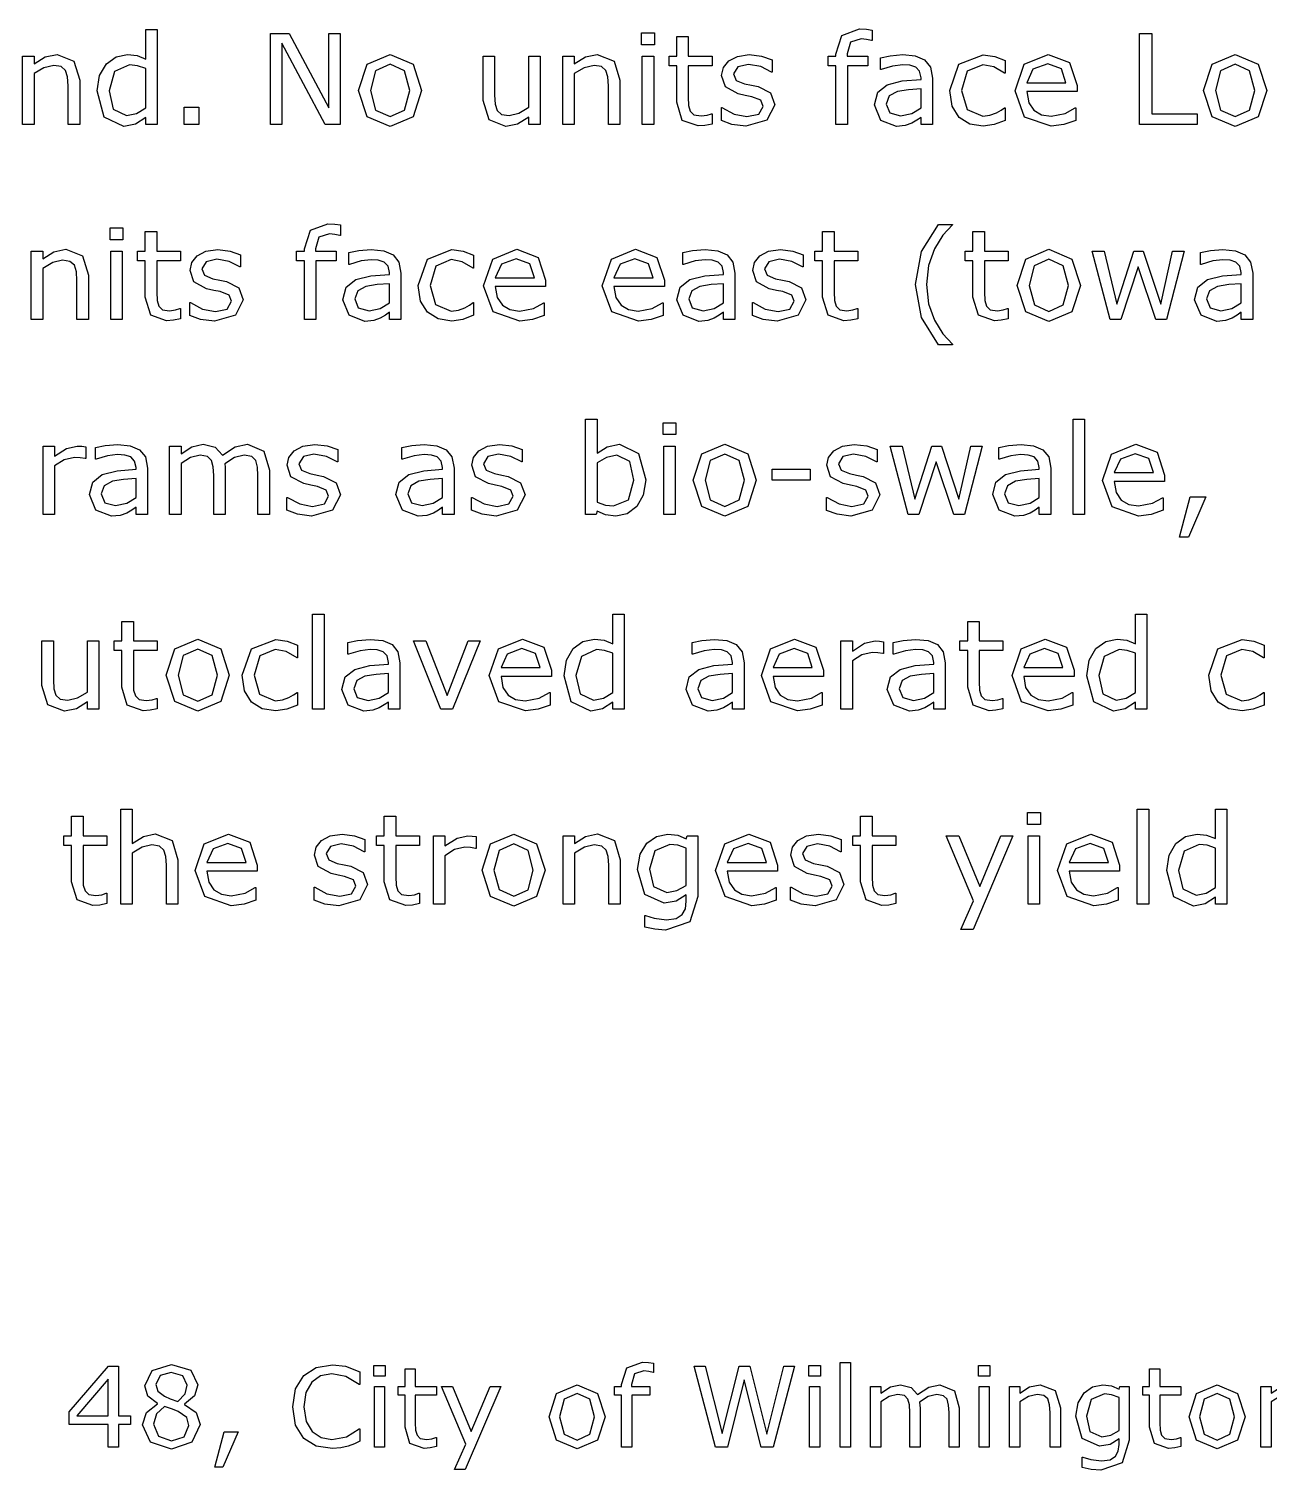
# Model space of a CAD drawing. Extents: x -17 to 192, y 167 to 459.
# Drawn here: x 111.15 to 134.72, y 167.57 to 194.97 of the extents above; entities that cross this region are included whole.
import ezdxf

# ---------------------------------------------------------------- set-up
doc = ezdxf.new("R2010")
doc.units = 0
doc.header["$MEASUREMENT"] = 0
doc.layers.add('Layer 1', color=7, linetype='Continuous')

msp = doc.modelspace()

# ---------------------------------------------------------------- linework, layer by layer
at = {"layer": 'Layer 1', "color": 7}
for points in [[(113.595271, 193.146196), (113.376681, 193.146196), (113.376681, 193.282245), (113.180183, 193.15551), (112.958103, 193.11016), (112.588359, 193.289204), (112.452321, 193.785694), (112.498829, 194.079857), (112.626728, 194.29962), (112.810439, 194.434478), (113.029029, 194.480991), (113.210412, 194.459031), (113.376681, 194.392753), (113.376681, 194.955521), (113.595271, 194.955521), (113.595271, 193.146196)], [(117.067148, 193.146196), (116.782282, 193.146196), (115.961405, 194.694933), (115.961405, 193.14617), (115.746302, 193.14617), (115.746302, 194.877469), (116.103256, 194.877469), (116.852047, 193.46359), (116.852047, 194.877469), (117.067148, 194.877469), (117.067148, 193.146196)], [(123.041173, 194.662363), (122.794677, 194.662363), (122.794677, 194.889084), (123.041173, 194.889084), (123.041173, 194.662363)], [(124.134139, 193.157812), (123.999262, 193.131089), (123.870201, 193.120505), (123.567894, 193.227476), (123.464413, 193.570482), (123.464413, 194.261149), (123.316747, 194.261149), (123.316747, 194.444849), (123.464413, 194.444849), (123.464413, 194.81807), (123.683004, 194.81807), (123.683004, 194.444849), (124.134139, 194.444849), (124.134139, 194.261149), (123.683004, 194.261149), (123.683004, 193.669304), (123.68766, 193.50886), (123.720215, 193.401889), (123.789977, 193.333283), (123.927179, 193.312381), (124.038799, 193.327462), (124.122516, 193.354212), (124.134131, 193.354212), (124.134139, 193.157812)], [(127.174645, 194.743775), (127.16303, 194.743775), (127.068849, 194.764677), (126.966529, 194.776319), (126.761893, 194.713533), (126.699104, 194.48914), (126.699104, 194.444955), (127.093267, 194.444955), (127.093267, 194.261255), (126.706081, 194.261255), (126.706081, 193.14617), (126.487491, 193.14617), (126.487491, 194.261229), (126.339824, 194.261229), (126.339824, 194.444929), (126.487491, 194.444929), (126.487491, 194.48795), (126.6026, 194.84257), (126.935136, 194.966977), (127.066523, 194.960098), (127.174655, 194.943694), (127.174645, 194.743775)], [(133.352168, 193.146196), (132.256887, 193.146196), (132.256887, 194.877495), (132.487106, 194.877495), (132.487106, 193.350825), (133.352168, 193.350825), (133.352168, 193.146196)], [(112.120946, 193.146196), (111.902356, 193.146196), (111.902356, 193.885679), (111.891878, 194.053108), (111.853508, 194.176377), (111.769792, 194.248449), (111.627941, 194.272791), (111.440743, 194.228606), (111.253545, 194.115814), (111.253545, 193.14617), (111.034955, 193.14617), (111.034955, 194.444929), (111.253545, 194.444929), (111.253545, 194.300757), (111.465159, 194.433287), (111.689565, 194.480965), (112.010475, 194.35423), (112.120933, 193.989131), (112.120946, 193.146196)], [(113.376681, 193.465945), (113.376681, 194.211249), (113.218553, 194.265885), (113.066235, 194.280966), (112.780208, 194.153067), (112.677888, 193.790297), (112.756953, 193.437979), (113.010424, 193.318228), (113.198786, 193.358921), (113.376681, 193.465892), (113.376681, 193.465945)], [(118.617052, 193.79498), (118.454272, 193.29386), (118.018253, 193.11016), (117.579907, 193.29386), (117.418289, 193.79498), (117.579907, 194.296127), (118.018253, 194.480991), (118.454272, 194.296127), (118.617052, 193.79498), (118.617052, 193.79498)], [(118.391487, 193.79498), (118.292654, 194.169392), (118.018253, 194.292635), (117.741525, 194.169392), (117.643857, 193.79498), (117.742689, 193.424088), (118.018253, 193.298517), (118.291493, 193.422924), (118.391487, 193.79498), (118.391487, 193.79498)], [(120.869214, 193.14617), (120.650623, 193.14617), (120.650623, 193.290341), (120.439007, 193.156647), (120.215765, 193.110134), (119.897181, 193.234541), (119.783235, 193.601967), (119.783235, 194.444929), (120.001826, 194.444929), (120.001826, 193.705446), (120.011139, 193.535689), (120.050671, 193.415912), (120.132062, 193.341512), (120.277402, 193.318228), (120.462275, 193.362414), (120.650634, 193.475205), (120.650634, 194.444902), (120.869224, 194.444902), (120.869214, 193.14617)], [(122.385399, 193.14617), (122.166808, 193.14617), (122.166808, 193.885653), (122.156331, 194.053081), (122.117961, 194.17635), (122.034244, 194.248423), (121.892393, 194.272764), (121.705196, 194.228579), (121.517998, 194.115787), (121.517998, 193.14617), (121.299407, 193.14617), (121.299407, 194.444929), (121.517998, 194.444929), (121.517998, 194.300757), (121.729611, 194.433287), (121.954017, 194.480965), (122.274927, 194.35423), (122.385385, 193.989131), (122.385399, 193.14617)], [(123.027229, 193.14617), (122.808639, 193.14617), (122.808639, 194.444929), (123.027229, 194.444929), (123.027229, 193.14617)], [(125.325924, 193.520581), (125.178257, 193.228746), (124.777121, 193.11479), (124.512022, 193.148525), (124.31087, 193.22409), (124.31087, 193.469438), (124.322485, 193.469438), (124.552704, 193.345031), (124.79571, 193.299681), (125.021278, 193.346195), (125.102669, 193.492694), (125.058486, 193.608952), (124.88873, 193.676394), (124.766643, 193.700736), (124.630605, 193.730951), (124.387596, 193.863507), (124.316672, 194.079778), (124.349226, 194.230934), (124.450384, 194.357669), (124.615489, 194.443711), (124.841057, 194.476255), (125.075927, 194.447204), (125.274751, 194.378598), (125.274751, 194.144891), (125.263136, 194.144891), (125.059658, 194.24837), (124.82479, 194.291391), (124.622477, 194.244877), (124.539925, 194.108855), (124.58992, 193.987914), (124.748051, 193.921663), (124.882925, 193.893749), (125.008498, 193.868085), (125.243369, 193.748334), (125.325921, 193.520423), (125.325924, 193.520581)], [(128.32225, 193.146196), (128.104821, 193.146196), (128.104821, 193.284547), (128.025755, 193.228746), (127.930413, 193.172946), (127.804839, 193.12876), (127.63857, 193.11024), (127.340914, 193.226497), (127.21883, 193.522989), (127.281616, 193.761352), (127.463, 193.905523), (127.747866, 193.976458), (128.104821, 194.004371), (128.104821, 194.038079), (128.078079, 194.161322), (128.003665, 194.238078), (127.892043, 194.274114), (127.756005, 194.283374), (127.564156, 194.260091), (127.345565, 194.194977), (127.33395, 194.194977), (127.33395, 194.417042), (127.518822, 194.455406), (127.757177, 194.476308), (127.995535, 194.453025), (128.172268, 194.376269), (128.28389, 194.237919), (128.32226, 194.02747), (128.32225, 193.146196)], [(129.703558, 193.227582), (129.495432, 193.146196), (129.287306, 193.117119), (129.029181, 193.157812), (128.828032, 193.283409), (128.696645, 193.495023), (128.650134, 193.793843), (128.824542, 194.293799), (129.287306, 194.47517), (129.505896, 194.443791), (129.703558, 194.367062), (129.703558, 194.124042), (129.691943, 194.124042), (129.484981, 194.243793), (129.278016, 194.28565), (128.98385, 194.160079), (128.876879, 193.793843), (128.981524, 193.432237), (129.278016, 193.30664), (129.412893, 193.324102), (129.536141, 193.369452), (129.62567, 193.420595), (129.691943, 193.468273), (129.703558, 193.468273), (129.703558, 193.227582)], [(131.070915, 193.772914), (130.113998, 193.772914), (130.150042, 193.563603), (130.248874, 193.418267), (130.391887, 193.334553), (130.575597, 193.30664), (130.84186, 193.358974), (131.033707, 193.463617), (131.045322, 193.463617), (131.045322, 193.225254), (130.819754, 193.147361), (130.57791, 193.115955), (130.073289, 193.290368), (129.891904, 193.788022), (130.06515, 194.293799), (130.52326, 194.480991), (130.927887, 194.327507), (131.070902, 193.8915), (131.070915, 193.772914)], [(130.858137, 193.940342), (130.770934, 194.206592), (130.511648, 194.300784), (130.231433, 194.197305), (130.113998, 193.940342), (130.858137, 193.940342)], [(134.671853, 193.79498), (134.509073, 193.29386), (134.073054, 193.11016), (133.634709, 193.29386), (133.473091, 193.79498), (133.634709, 194.296127), (134.073054, 194.480991), (134.509073, 194.296127), (134.671853, 193.79498), (134.671853, 193.79498)], [(134.446285, 193.79498), (134.347455, 194.169392), (134.073054, 194.292635), (133.796326, 194.169392), (133.698658, 193.79498), (133.797488, 193.424088), (134.073054, 193.298517), (134.346291, 193.422924), (134.446285, 193.79498), (134.446285, 193.79498)], [(128.104821, 193.465945), (128.104821, 193.827551), (127.868789, 193.810088), (127.65485, 193.776354), (127.502532, 193.69264), (127.444398, 193.538017), (127.511835, 193.369425), (127.717635, 193.313598), (127.928087, 193.357783), (128.104821, 193.465919), (128.104821, 193.465945)], [(114.382432, 193.146196), (114.104543, 193.146196), (114.104543, 193.47756), (114.382432, 193.47756), (114.382432, 193.146196)], [(117.076435, 191.039613), (117.06482, 191.039613), (116.970639, 191.060515), (116.868319, 191.072157), (116.66368, 191.009371), (116.600895, 190.784978), (116.600895, 190.740793), (116.995055, 190.740793), (116.995055, 190.557093), (116.607869, 190.557093), (116.607869, 189.442008), (116.389279, 189.442008), (116.389279, 190.557067), (116.241615, 190.557067), (116.241615, 190.740767), (116.389279, 190.740767), (116.389279, 190.783788), (116.504388, 191.138408), (116.836927, 191.262815), (116.968313, 191.255936), (117.076446, 191.239532), (117.076435, 191.039613)], [(128.701283, 188.96298), (128.435023, 188.96298), (128.115274, 189.478044), (128.001329, 190.10709), (128.115274, 190.73611), (128.435023, 191.2512), (128.701283, 191.2512), (128.701283, 191.239558), (128.521063, 191.043079), (128.362935, 190.784952), (128.248987, 190.46986), (128.205965, 190.10709), (128.247825, 189.743156), (128.362935, 189.429229), (128.522227, 189.171101), (128.701283, 188.974596), (128.701283, 188.96298)], [(112.942963, 190.958201), (112.696467, 190.958201), (112.696467, 191.184922), (112.942963, 191.184922), (112.942963, 190.958201)], [(114.035927, 189.45365), (113.901053, 189.426927), (113.771989, 189.416343), (113.469682, 189.523314), (113.366201, 189.86632), (113.366201, 190.556987), (113.218537, 190.556987), (113.218537, 190.740687), (113.366201, 190.740687), (113.366201, 191.113908), (113.584791, 191.113908), (113.584791, 190.740687), (114.035927, 190.740687), (114.035927, 190.556987), (113.584791, 190.556987), (113.584791, 189.965142), (113.589448, 189.804698), (113.622005, 189.697727), (113.691768, 189.629121), (113.828967, 189.608219), (113.940589, 189.6233), (114.024306, 189.65005), (114.035921, 189.65005), (114.035927, 189.45365)], [(126.904884, 189.453623), (126.77001, 189.4269), (126.640946, 189.416317), (126.338642, 189.523288), (126.235158, 189.866293), (126.235158, 190.556961), (126.087494, 190.556961), (126.087494, 190.740661), (126.235158, 190.740661), (126.235158, 191.113882), (126.453751, 191.113882), (126.453751, 190.740661), (126.904884, 190.740661), (126.904884, 190.556961), (126.453751, 190.556961), (126.453751, 189.965115), (126.458408, 189.804672), (126.490965, 189.697701), (126.560727, 189.629095), (126.69793, 189.608193), (126.809549, 189.623274), (126.893266, 189.650023), (126.904881, 189.650023), (126.904884, 189.453623)], [(129.761684, 189.453623), (129.626808, 189.4269), (129.497747, 189.416317), (129.19544, 189.523288), (129.091959, 189.866293), (129.091959, 190.556961), (128.944292, 190.556961), (128.944292, 190.740661), (129.091959, 190.740661), (129.091959, 191.113882), (129.310549, 191.113882), (129.310549, 190.740661), (129.761684, 190.740661), (129.761684, 190.556961), (129.310549, 190.556961), (129.310549, 189.965115), (129.315206, 189.804672), (129.34776, 189.697701), (129.417525, 189.629095), (129.554725, 189.608193), (129.666345, 189.623274), (129.750061, 189.650023), (129.761703, 189.650023), (129.761684, 189.453623)], [(112.287192, 189.442008), (112.068598, 189.442008), (112.068598, 190.181491), (112.058121, 190.348919), (112.019751, 190.472188), (111.936037, 190.544261), (111.794186, 190.568602), (111.606988, 190.524417), (111.419791, 190.411625), (111.419791, 189.442008), (111.201197, 189.442008), (111.201197, 190.740767), (111.419791, 190.740767), (111.419791, 190.596595), (111.631404, 190.729125), (111.85581, 190.776803), (112.17672, 190.650068), (112.287178, 190.284969), (112.287192, 189.442008)], [(112.92902, 189.442008), (112.710429, 189.442008), (112.710429, 190.740767), (112.92902, 190.740767), (112.92902, 189.442008)], [(115.227714, 189.816419), (115.080048, 189.524584), (114.678911, 189.410628), (114.413809, 189.444363), (114.21266, 189.519928), (114.21266, 189.765276), (114.224275, 189.765276), (114.454492, 189.640869), (114.6975, 189.595519), (114.923068, 189.642033), (115.004459, 189.788532), (114.960274, 189.90479), (114.790517, 189.972232), (114.668433, 189.996574), (114.532395, 190.026789), (114.289386, 190.159345), (114.21846, 190.375616), (114.251017, 190.526772), (114.352172, 190.653507), (114.51728, 190.739549), (114.742847, 190.772093), (114.977715, 190.743042), (115.176541, 190.674436), (115.176541, 190.440729), (115.1649, 190.440729), (114.961425, 190.544208), (114.726554, 190.587229), (114.524241, 190.540715), (114.441688, 190.404693), (114.491687, 190.283752), (114.649815, 190.217501), (114.784691, 190.189587), (114.910265, 190.163923), (115.145133, 190.044172), (115.227688, 189.816261), (115.227714, 189.816419)], [(118.224037, 189.442034), (118.006611, 189.442034), (118.006611, 189.580385), (117.927546, 189.524584), (117.832203, 189.468784), (117.706629, 189.424598), (117.54036, 189.406078), (117.242704, 189.522335), (117.120618, 189.818827), (117.183406, 190.05719), (117.364788, 190.201361), (117.649654, 190.272296), (118.006611, 190.300209), (118.006611, 190.333917), (117.979867, 190.45716), (117.905453, 190.533916), (117.793833, 190.569952), (117.657795, 190.579212), (117.465946, 190.555929), (117.247356, 190.490815), (117.23574, 190.490815), (117.23574, 190.71288), (117.420612, 190.751244), (117.65897, 190.772146), (117.897328, 190.748863), (118.074061, 190.672107), (118.185681, 190.533757), (118.224051, 190.323308), (118.224037, 189.442034)], [(119.605348, 189.52342), (119.397219, 189.442034), (119.189093, 189.412957), (118.930971, 189.45365), (118.729819, 189.579247), (118.598433, 189.790861), (118.551924, 190.089681), (118.726332, 190.589637), (119.189093, 190.771008), (119.407686, 190.739629), (119.605348, 190.6629), (119.605348, 190.41988), (119.593733, 190.41988), (119.386768, 190.539631), (119.179806, 190.581488), (118.885638, 190.455917), (118.778667, 190.089681), (118.883312, 189.728075), (119.179806, 189.602478), (119.31468, 189.61994), (119.437928, 189.66529), (119.527458, 189.716433), (119.593733, 189.764111), (119.605348, 189.764111), (119.605348, 189.52342)], [(120.972703, 190.068752), (120.015788, 190.068752), (120.051832, 189.859441), (120.150662, 189.714105), (120.293677, 189.630391), (120.477385, 189.602478), (120.743648, 189.654812), (120.935497, 189.759455), (120.947112, 189.759455), (120.947112, 189.521092), (120.721545, 189.443199), (120.479697, 189.411793), (119.975079, 189.586206), (119.793694, 190.08386), (119.966941, 190.589637), (120.42505, 190.776829), (120.829677, 190.623345), (120.97269, 190.187338), (120.972703, 190.068752)], [(123.228379, 190.068752), (122.271461, 190.068752), (122.307505, 189.859441), (122.406335, 189.714105), (122.54935, 189.630391), (122.733061, 189.602478), (122.999321, 189.654812), (123.19117, 189.759455), (123.202786, 189.759455), (123.202786, 189.521092), (122.977218, 189.443199), (122.735371, 189.411793), (122.230753, 189.586206), (122.049368, 190.08386), (122.222614, 190.589637), (122.680724, 190.776829), (123.08535, 190.623345), (123.228365, 190.187338), (123.228379, 190.068752)], [(124.568984, 189.442008), (124.351555, 189.442008), (124.351555, 189.580358), (124.272489, 189.524558), (124.177147, 189.468757), (124.051573, 189.424572), (123.885307, 189.406051), (123.587651, 189.522309), (123.465564, 189.818801), (123.52835, 190.057163), (123.709735, 190.201335), (123.9946, 190.272269), (124.351555, 190.300183), (124.351555, 190.333891), (124.324813, 190.457134), (124.250399, 190.533889), (124.138777, 190.569925), (124.002739, 190.579186), (123.810893, 190.555902), (123.592299, 190.490789), (123.580684, 190.490789), (123.580684, 190.712853), (123.765556, 190.751218), (124.003914, 190.77212), (124.242271, 190.748836), (124.419005, 190.672081), (124.530624, 190.53373), (124.568994, 190.323281), (124.568984, 189.442008)], [(125.917738, 189.816393), (125.770071, 189.524558), (125.368935, 189.410602), (125.103833, 189.444336), (124.902684, 189.519901), (124.902684, 189.765249), (124.914299, 189.765249), (125.144515, 189.640842), (125.387524, 189.595493), (125.613092, 189.642006), (125.694483, 189.788506), (125.650297, 189.904764), (125.480541, 189.972206), (125.358457, 189.996548), (125.222419, 190.026763), (124.97941, 190.159319), (124.908483, 190.375589), (124.94104, 190.526745), (125.042196, 190.653481), (125.207303, 190.739523), (125.432871, 190.772067), (125.667739, 190.743016), (125.866565, 190.674409), (125.866565, 190.440703), (125.85495, 190.440703), (125.651475, 190.544181), (125.416604, 190.587203), (125.214291, 190.540689), (125.131738, 190.404667), (125.181737, 190.283726), (125.339865, 190.217474), (125.474741, 190.189561), (125.600315, 190.163896), (125.835183, 190.044146), (125.917738, 189.816234), (125.917738, 189.816393)], [(131.132529, 190.090792), (130.969747, 189.589672), (130.53373, 189.405972), (130.095384, 189.589672), (129.933766, 190.090792), (130.095384, 190.591939), (130.53373, 190.776803), (130.969747, 190.591939), (131.132529, 190.090792), (131.132529, 190.090792)], [(133.104497, 190.740767), (132.766149, 189.442008), (132.563835, 189.442008), (132.230135, 190.443111), (131.898758, 189.442008), (131.697609, 189.442008), (131.35577, 190.740767), (131.583664, 190.740767), (131.822021, 189.735007), (132.146419, 190.740767), (132.326639, 190.740767), (132.659178, 189.735007), (132.884745, 190.740767), (133.104497, 190.740767)], [(134.405579, 189.442008), (134.188153, 189.442008), (134.188153, 189.580358), (134.109087, 189.524558), (134.013745, 189.468757), (133.888171, 189.424572), (133.721902, 189.406051), (133.424246, 189.522309), (133.302159, 189.818801), (133.364948, 190.057163), (133.546333, 190.201335), (133.831198, 190.272269), (134.188153, 190.300183), (134.188153, 190.333891), (134.161409, 190.457134), (134.086995, 190.533889), (133.975375, 190.569925), (133.839337, 190.579186), (133.647488, 190.555902), (133.428897, 190.490789), (133.417282, 190.490789), (133.417282, 190.712853), (133.602154, 190.751218), (133.840512, 190.77212), (134.078869, 190.748836), (134.255603, 190.672081), (134.367222, 190.53373), (134.405592, 190.323281), (134.405579, 189.442008)], [(120.759928, 190.23618), (120.672724, 190.50243), (120.413438, 190.596622), (120.133221, 190.493143), (120.015788, 190.23618), (120.759928, 190.23618)], [(123.015601, 190.23618), (122.928397, 190.50243), (122.669111, 190.596622), (122.388894, 190.493143), (122.271461, 190.23618), (123.015601, 190.23618)], [(130.906961, 190.090792), (130.808129, 190.465203), (130.53373, 190.588446), (130.257002, 190.465203), (130.159334, 190.090792), (130.258164, 189.7199), (130.53373, 189.594328), (130.806967, 189.718735), (130.906961, 190.090792), (130.906961, 190.090792)], [(118.006611, 189.761783), (118.006611, 190.123389), (117.770579, 190.105926), (117.556637, 190.072192), (117.404322, 189.988478), (117.346185, 189.833855), (117.413622, 189.665263), (117.619425, 189.609436), (117.829877, 189.653621), (118.006611, 189.761757), (118.006611, 189.761783)], [(124.351555, 189.761757), (124.351555, 190.123362), (124.115523, 190.1059), (123.901584, 190.072165), (123.749269, 189.988451), (123.691132, 189.833829), (123.758569, 189.665237), (123.964369, 189.60941), (124.174821, 189.653595), (124.351555, 189.76173), (124.351555, 189.761757)], [(134.188153, 189.761757), (134.188153, 190.123362), (133.952121, 190.1059), (133.738179, 190.072165), (133.585864, 189.988451), (133.527727, 189.833829), (133.595167, 189.665237), (133.800967, 189.60941), (134.011419, 189.653595), (134.188153, 189.76173), (134.188153, 189.761757)], [(122.87374, 186.397107), (122.827231, 186.104108), (122.703983, 185.88551), (122.522598, 185.747159), (122.305172, 185.70181), (122.112161, 185.728533), (121.949379, 185.798303), (121.935436, 185.737846), (121.730797, 185.737846), (121.730797, 187.547038), (121.949387, 187.547038), (121.949387, 186.900556), (122.144723, 187.023825), (122.377268, 187.072641), (122.740035, 186.895926), (122.873747, 186.397107), (122.87374, 186.397107)], [(123.449287, 187.254039), (123.202791, 187.254039), (123.202791, 187.48076), (123.449287, 187.48076), (123.449287, 187.254039)], [(131.211604, 185.737793), (130.993014, 185.737793), (130.993014, 187.546985), (131.211604, 187.546985), (131.211604, 185.737793)], [(112.234868, 186.798268), (112.223253, 186.798268), (112.12791, 186.814672), (112.019775, 186.820493), (111.824439, 186.775144), (111.643056, 186.66005), (111.643056, 185.737846), (111.424463, 185.737846), (111.424463, 187.036605), (111.643056, 187.036605), (111.643056, 186.844755), (111.872111, 186.992419), (112.075586, 187.036605), (112.158139, 187.033165), (112.234878, 187.022582), (112.234868, 186.798268)], [(113.40805, 185.737872), (113.190624, 185.737872), (113.190624, 185.876223), (113.111558, 185.820422), (113.016216, 185.764622), (112.890642, 185.720436), (112.724373, 185.701916), (112.426717, 185.818173), (112.30463, 186.114665), (112.367418, 186.353028), (112.548803, 186.497199), (112.833669, 186.568134), (113.190624, 186.596047), (113.190624, 186.629755), (113.163879, 186.752998), (113.089466, 186.829754), (112.977846, 186.86579), (112.841808, 186.87505), (112.649959, 186.851767), (112.431368, 186.786653), (112.419753, 186.786653), (112.419753, 187.008718), (112.604625, 187.047082), (112.842983, 187.067984), (113.08134, 187.044701), (113.258074, 186.967945), (113.369693, 186.829595), (113.408063, 186.619146), (113.40805, 185.737872)], [(115.724186, 185.737846), (115.505595, 185.737846), (115.505595, 186.477329), (115.497446, 186.638963), (115.466051, 186.76337), (115.389314, 186.838935), (115.245134, 186.864599), (115.061426, 186.818085), (114.877716, 186.701828), (114.883537, 186.639042), (114.885918, 186.569272), (114.885918, 185.737846), (114.667327, 185.737846), (114.667327, 186.477329), (114.659178, 186.640127), (114.627785, 186.764534), (114.551046, 186.838935), (114.406869, 186.864599), (114.226646, 186.820414), (114.047589, 186.707622), (114.047589, 185.737846), (113.828996, 185.737846), (113.828996, 187.036605), (114.047589, 187.036605), (114.047589, 186.892433), (114.251064, 187.024963), (114.468493, 187.072641), (114.692897, 187.01684), (114.83126, 186.862191), (115.073105, 187.022661), (115.306811, 187.072641), (115.621908, 186.942413), (115.724228, 186.580807), (115.724186, 185.737846)], [(117.07294, 186.112231), (116.925273, 185.820396), (116.524136, 185.70644), (116.259038, 185.740174), (116.057886, 185.815739), (116.057886, 186.061087), (116.069527, 186.061087), (116.299744, 185.93668), (116.542753, 185.891331), (116.76832, 185.937844), (116.849711, 186.084344), (116.805526, 186.200602), (116.635769, 186.268044), (116.513685, 186.292386), (116.377647, 186.322601), (116.134639, 186.455157), (116.063712, 186.671427), (116.096269, 186.822583), (116.197424, 186.949319), (116.362532, 187.035361), (116.588099, 187.067905), (116.822967, 187.038854), (117.021793, 186.970247), (117.021793, 186.736541), (117.010178, 186.736541), (116.806703, 186.840019), (116.571833, 186.883041), (116.369522, 186.836527), (116.286967, 186.700505), (116.336965, 186.579564), (116.495093, 186.513312), (116.62997, 186.485399), (116.755543, 186.459734), (116.990414, 186.339984), (117.072966, 186.112072), (117.07294, 186.112231)], [(119.232106, 185.737846), (119.014677, 185.737846), (119.014677, 185.876196), (118.935615, 185.820396), (118.84027, 185.764595), (118.714699, 185.72041), (118.548429, 185.701889), (118.250773, 185.818147), (118.128687, 186.114639), (118.191475, 186.353001), (118.372857, 186.497173), (118.657723, 186.568107), (119.014677, 186.596021), (119.014677, 186.629729), (118.987936, 186.752972), (118.913522, 186.829727), (118.8019, 186.865763), (118.665862, 186.875024), (118.474015, 186.85174), (118.255425, 186.786627), (118.24381, 186.786627), (118.24381, 187.008691), (118.428682, 187.047056), (118.667039, 187.067958), (118.905397, 187.044674), (119.08213, 186.967919), (119.19375, 186.829568), (119.23212, 186.619119), (119.232106, 185.737846)], [(120.580861, 186.112231), (120.433194, 185.820396), (120.032057, 185.70644), (119.766958, 185.740174), (119.565806, 185.815739), (119.565806, 186.061087), (119.577422, 186.061087), (119.807638, 185.93668), (120.050647, 185.891331), (120.276214, 185.937844), (120.357605, 186.084344), (120.313423, 186.200602), (120.143664, 186.268044), (120.02158, 186.292386), (119.885542, 186.322601), (119.642533, 186.455157), (119.571606, 186.671427), (119.604163, 186.822583), (119.705321, 186.949319), (119.870426, 187.035361), (120.095994, 187.067905), (120.330861, 187.038854), (120.529688, 186.970247), (120.529688, 186.736541), (120.518072, 186.736541), (120.314598, 186.840019), (120.079727, 186.883041), (119.877416, 186.836527), (119.794861, 186.700505), (119.84486, 186.579564), (120.00299, 186.513312), (120.137864, 186.485399), (120.263438, 186.459734), (120.498308, 186.339984), (120.580861, 186.112072), (120.580861, 186.112231)], [(122.648172, 186.391287), (122.571435, 186.743605), (122.323775, 186.86452), (122.130764, 186.822663), (121.949379, 186.716856), (121.949379, 185.972716), (122.108671, 185.914587), (122.260989, 185.898183), (122.544691, 186.016796), (122.648172, 186.391181), (122.648172, 186.391287)], [(123.435343, 185.737846), (123.216753, 185.737846), (123.216753, 187.036605), (123.435343, 187.036605), (123.435343, 185.737846)], [(124.974783, 186.38663), (124.812003, 185.88551), (124.375984, 185.70181), (123.937638, 185.88551), (123.77602, 186.38663), (123.937638, 186.887777), (124.375984, 187.072641), (124.812003, 186.887777), (124.974783, 186.38663), (124.974783, 186.38663)], [(124.749215, 186.38663), (124.650385, 186.761041), (124.375984, 186.884284), (124.099256, 186.761041), (124.001588, 186.38663), (124.100418, 186.015738), (124.375984, 185.890166), (124.649221, 186.014573), (124.749215, 186.38663), (124.749215, 186.38663)], [(127.322311, 186.112178), (127.174645, 185.820343), (126.773508, 185.706387), (126.508409, 185.740121), (126.307257, 185.815686), (126.307257, 186.061034), (126.318872, 186.061034), (126.549091, 185.936627), (126.792097, 185.891278), (127.017665, 185.937791), (127.099056, 186.084291), (127.054873, 186.200549), (126.885117, 186.267991), (126.76303, 186.292333), (126.626992, 186.322548), (126.383983, 186.455104), (126.313059, 186.671374), (126.345614, 186.82253), (126.446772, 186.949266), (126.611877, 187.035308), (126.837444, 187.067852), (127.072315, 187.038801), (127.271138, 186.970194), (127.271138, 186.736488), (127.259523, 186.736488), (127.056045, 186.839966), (126.821178, 186.882988), (126.618864, 186.836474), (126.536312, 186.700452), (126.586307, 186.579511), (126.744438, 186.513259), (126.879312, 186.485346), (127.004886, 186.459681), (127.239756, 186.339931), (127.322308, 186.112019), (127.322311, 186.112178)], [(129.268703, 187.036552), (128.930351, 185.737793), (128.728038, 185.737793), (128.394338, 186.738896), (128.062964, 185.737793), (127.861812, 185.737793), (127.519973, 187.036552), (127.747866, 187.036552), (127.986224, 186.030792), (128.310621, 187.036552), (128.490842, 187.036552), (128.82338, 186.030792), (129.048948, 187.036552), (129.268703, 187.036552)], [(130.569784, 185.737793), (130.352355, 185.737793), (130.352355, 185.876144), (130.27329, 185.820343), (130.177947, 185.764542), (130.052374, 185.720357), (129.886105, 185.701836), (129.588449, 185.818094), (129.466365, 186.114586), (129.52915, 186.352949), (129.710535, 186.49712), (129.995401, 186.568055), (130.352355, 186.595968), (130.352355, 186.629676), (130.325611, 186.752919), (130.251197, 186.829674), (130.139578, 186.86571), (130.00354, 186.874971), (129.811691, 186.851688), (129.5931, 186.786574), (129.581485, 186.786574), (129.581485, 187.008638), (129.766357, 187.047003), (130.004714, 187.067905), (130.243072, 187.044621), (130.419805, 186.967866), (130.531428, 186.829515), (130.569798, 186.619066), (130.569784, 185.737793)], [(132.731277, 186.364511), (131.774359, 186.364511), (131.810403, 186.155199), (131.909236, 186.009864), (132.052248, 185.92615), (132.235959, 185.898236), (132.502222, 185.950571), (132.694068, 186.055213), (132.705684, 186.055213), (132.705684, 185.81685), (132.480116, 185.738957), (132.238271, 185.707551), (131.733651, 185.881964), (131.552266, 186.379619), (131.725512, 186.885395), (132.183624, 187.072588), (132.588248, 186.919103), (132.731263, 186.483097), (132.731277, 186.364511)], [(132.518499, 186.531939), (132.431295, 186.798189), (132.172009, 186.89238), (131.891794, 186.788902), (131.774359, 186.531939), (132.518499, 186.531939)], [(126.001463, 186.39007), (125.275926, 186.39007), (125.275926, 186.600519), (126.001463, 186.600519), (126.001463, 186.39007)], [(113.190624, 186.057621), (113.190624, 186.419227), (112.954592, 186.401764), (112.74065, 186.36803), (112.588335, 186.284316), (112.530198, 186.129693), (112.597637, 185.961075), (112.803438, 185.905274), (113.01389, 185.949459), (113.190624, 186.057595), (113.190624, 186.057621)], [(119.014677, 186.057595), (119.014677, 186.4192), (118.778646, 186.401738), (118.564706, 186.368003), (118.412391, 186.284289), (118.354254, 186.129667), (118.421691, 185.961048), (118.627495, 185.905248), (118.837947, 185.949433), (119.014677, 186.057568), (119.014677, 186.057595)], [(130.352355, 186.057542), (130.352355, 186.419147), (130.116323, 186.401685), (129.902382, 186.36795), (129.750067, 186.284236), (129.69193, 186.129614), (129.759369, 185.960995), (129.96517, 185.905195), (130.175622, 185.94938), (130.352355, 186.057515), (130.352355, 186.057542)], [(133.516112, 186.069157), (133.188225, 185.307581), (133.018468, 185.307581), (133.220782, 186.069157), (133.516112, 186.069157)], [(116.762494, 182.03371), (116.543903, 182.03371), (116.543903, 183.842903), (116.762494, 183.842903), (116.762494, 182.03371)], [(122.46679, 182.03371), (122.248199, 182.03371), (122.248199, 182.169759), (122.051699, 182.043024), (121.829618, 181.997674), (121.459874, 182.176718), (121.323836, 182.673208), (121.370345, 182.967371), (121.498244, 183.187134), (121.681955, 183.321992), (121.900545, 183.368505), (122.08193, 183.34628), (122.248199, 183.280002), (122.248199, 183.84277), (122.46679, 183.84277), (122.46679, 182.03371)], [(132.397566, 182.033684), (132.178975, 182.033684), (132.178975, 182.169733), (131.982475, 182.042997), (131.760397, 181.997648), (131.39065, 182.176691), (131.254612, 182.673181), (131.301123, 182.967344), (131.42902, 183.187107), (131.612731, 183.321965), (131.831321, 183.368479), (132.012706, 183.346254), (132.178975, 183.279976), (132.178975, 183.842744), (132.397566, 183.842744), (132.397566, 182.033684)], [(113.59176, 182.045326), (113.456884, 182.018603), (113.327823, 182.008019), (113.025516, 182.11499), (112.922035, 182.457996), (112.922035, 183.148663), (112.774368, 183.148663), (112.774368, 183.332363), (112.922035, 183.332363), (112.922035, 183.705584), (113.140625, 183.705584), (113.140625, 183.332363), (113.59176, 183.332363), (113.59176, 183.148663), (113.140625, 183.148663), (113.140625, 182.556818), (113.145282, 182.396374), (113.177839, 182.289403), (113.247601, 182.220797), (113.384801, 182.199895), (113.496423, 182.214976), (113.58014, 182.241726), (113.591755, 182.241726), (113.59176, 182.045326)], [(129.661691, 182.045299), (129.526814, 182.018576), (129.397753, 182.007993), (129.095446, 182.114964), (128.991965, 182.457969), (128.991965, 183.148637), (128.844298, 183.148637), (128.844298, 183.332337), (128.991965, 183.332337), (128.991965, 183.705558), (129.210555, 183.705558), (129.210555, 183.332337), (129.661691, 183.332337), (129.661691, 183.148637), (129.210555, 183.148637), (129.210555, 182.556791), (129.215212, 182.396348), (129.247766, 182.289377), (129.317532, 182.220771), (129.454731, 182.199869), (129.566353, 182.21495), (129.650067, 182.241699), (129.661683, 182.241699), (129.661691, 182.045299)], [(112.487179, 182.033684), (112.268586, 182.033684), (112.268586, 182.177855), (112.056973, 182.044161), (111.833731, 181.997648), (111.515146, 182.122055), (111.401198, 182.489481), (111.401198, 183.332443), (111.619792, 183.332443), (111.619792, 182.59296), (111.629078, 182.423203), (111.668612, 182.303426), (111.750001, 182.229026), (111.895342, 182.205742), (112.080214, 182.249928), (112.268573, 182.362719), (112.268573, 183.332416), (112.487166, 183.332416), (112.487179, 182.033684)], [(114.962605, 182.682494), (114.799825, 182.181374), (114.363806, 181.997674), (113.92546, 182.181374), (113.763843, 182.682494), (113.92546, 183.183641), (114.363806, 183.368505), (114.799825, 183.183641), (114.962605, 182.682494), (114.962605, 182.682494)], [(116.261361, 182.115096), (116.053234, 182.03371), (115.845108, 182.004633), (115.586986, 182.045326), (115.385834, 182.170923), (115.254448, 182.382537), (115.207939, 182.681357), (115.382347, 183.181313), (115.845108, 183.362684), (116.063699, 183.331305), (116.261361, 183.254576), (116.261361, 183.011556), (116.249745, 183.011556), (116.042781, 183.131307), (115.835819, 183.173164), (115.54165, 183.047593), (115.434679, 182.681357), (115.539324, 182.319751), (115.835819, 182.194154), (115.970692, 182.211616), (116.09394, 182.256939), (116.18347, 182.308109), (116.249745, 182.355787), (116.261361, 182.355787), (116.261361, 182.115096)], [(118.204265, 182.03371), (117.986836, 182.03371), (117.986836, 182.172061), (117.907771, 182.11626), (117.812428, 182.06046), (117.686854, 182.016274), (117.520585, 181.997754), (117.222929, 182.114011), (117.100845, 182.410503), (117.163631, 182.648866), (117.345016, 182.793037), (117.629882, 182.863972), (117.986836, 182.891885), (117.986836, 182.925593), (117.960092, 183.048836), (117.885678, 183.125592), (117.774058, 183.161628), (117.63802, 183.170888), (117.446171, 183.147605), (117.227581, 183.082491), (117.215965, 183.082491), (117.215965, 183.304556), (117.400838, 183.34292), (117.639195, 183.363822), (117.877553, 183.340539), (118.054286, 183.263783), (118.165908, 183.125433), (118.204278, 182.914984), (118.204265, 182.03371)], [(119.72975, 183.332469), (119.204201, 182.03371), (118.984449, 182.03371), (118.462387, 183.332469), (118.699583, 183.332469), (119.101881, 182.298823), (119.500695, 183.332469), (119.72975, 183.332469)], [(121.081991, 182.660428), (120.125074, 182.660428), (120.161118, 182.451117), (120.259951, 182.305781), (120.402963, 182.222067), (120.586674, 182.194154), (120.852937, 182.246488), (121.044786, 182.351131), (121.056401, 182.351131), (121.056401, 182.112768), (120.830833, 182.034875), (120.588989, 182.003469), (120.084368, 182.177882), (119.902986, 182.675536), (120.076229, 183.181313), (120.534342, 183.368505), (120.938966, 183.215021), (121.081981, 182.779014), (121.081991, 182.660428)], [(124.743392, 182.03371), (124.525962, 182.03371), (124.525962, 182.172061), (124.446897, 182.11626), (124.351555, 182.06046), (124.225981, 182.016274), (124.059714, 181.997754), (123.762058, 182.114011), (123.639972, 182.410503), (123.702757, 182.648866), (123.884142, 182.793037), (124.169008, 182.863972), (124.525962, 182.891885), (124.525962, 182.925593), (124.499221, 183.048836), (124.424807, 183.125592), (124.313185, 183.161628), (124.177147, 183.170888), (123.9853, 183.147605), (123.766707, 183.082491), (123.755092, 183.082491), (123.755092, 183.304556), (123.939964, 183.34292), (124.178322, 183.363822), (124.416679, 183.340539), (124.593413, 183.263783), (124.705032, 183.125433), (124.743402, 182.914984), (124.743392, 182.03371)], [(126.251438, 182.660428), (125.294521, 182.660428), (125.330565, 182.451117), (125.429394, 182.305781), (125.572409, 182.222067), (125.75612, 182.194154), (126.02238, 182.246488), (126.21423, 182.351131), (126.225845, 182.351131), (126.225845, 182.112768), (126.000277, 182.034875), (125.758432, 182.003469), (125.253812, 182.177882), (125.072427, 182.675536), (125.245673, 183.181313), (125.703783, 183.368505), (126.10841, 183.215021), (126.251425, 182.779014), (126.251438, 182.660428)], [(127.393227, 183.094106), (127.381612, 183.094106), (127.28627, 183.11051), (127.178137, 183.116331), (126.982801, 183.070982), (126.801416, 182.955888), (126.801416, 182.033684), (126.582825, 182.033684), (126.582825, 183.332443), (126.801403, 183.332443), (126.801403, 183.140593), (127.030458, 183.288257), (127.233935, 183.332443), (127.316488, 183.329003), (127.393227, 183.31842), (127.393227, 183.094106)], [(128.566409, 182.033684), (128.34898, 182.033684), (128.34898, 182.172034), (128.269915, 182.116234), (128.174573, 182.060433), (128.048999, 182.016248), (127.88273, 181.997727), (127.585074, 182.113985), (127.46299, 182.410477), (127.525775, 182.648839), (127.70716, 182.793011), (127.992026, 182.863945), (128.34898, 182.891859), (128.34898, 182.925567), (128.322239, 183.04881), (128.247825, 183.125565), (128.136203, 183.161601), (128.000165, 183.170862), (127.808316, 183.147578), (127.589725, 183.082465), (127.57811, 183.082465), (127.57811, 183.304529), (127.762982, 183.342894), (128.00134, 183.363796), (128.239697, 183.340512), (128.416428, 183.263757), (128.52805, 183.125406), (128.56642, 182.914957), (128.566409, 182.033684)], [(131.012768, 182.660402), (130.05585, 182.660402), (130.091895, 182.45109), (130.190727, 182.305755), (130.333742, 182.222041), (130.51745, 182.194127), (130.783713, 182.246462), (130.975562, 182.351104), (130.987177, 182.351104), (130.987177, 182.112741), (130.76161, 182.034848), (130.519765, 182.003442), (130.015144, 182.177855), (129.833762, 182.675509), (130.007006, 183.181286), (130.465118, 183.368479), (130.869742, 183.214994), (131.012757, 182.778988), (131.012768, 182.660402)], [(134.625334, 182.11507), (134.417207, 182.033684), (134.209081, 182.004606), (133.950957, 182.045299), (133.749807, 182.170897), (133.618421, 182.38251), (133.571912, 182.68133), (133.74632, 183.181286), (134.209081, 183.362658), (134.427672, 183.331278), (134.625334, 183.254549), (134.625334, 183.01153), (134.613719, 183.01153), (134.406754, 183.13128), (134.199789, 183.173137), (133.905623, 183.047566), (133.798652, 182.68133), (133.903297, 182.319725), (134.199789, 182.194127), (134.334665, 182.21159), (134.457914, 182.256913), (134.547443, 182.308083), (134.613719, 182.355761), (134.625334, 182.355761), (134.625334, 182.11507)], [(114.737037, 182.682494), (114.638207, 183.056906), (114.363806, 183.180149), (114.087078, 183.056906), (113.98941, 182.682494), (114.088243, 182.311602), (114.363806, 182.186031), (114.637043, 182.310438), (114.737037, 182.682494), (114.737037, 182.682494)], [(120.869214, 182.827856), (120.78201, 183.094106), (120.522724, 183.188298), (120.242509, 183.084819), (120.125074, 182.827856), (120.869214, 182.827856)], [(122.248199, 182.353459), (122.248199, 183.098763), (122.090069, 183.153399), (121.937753, 183.16848), (121.651723, 183.040581), (121.549404, 182.677811), (121.628469, 182.325493), (121.881942, 182.205742), (122.070302, 182.246435), (122.248199, 182.353406), (122.248199, 182.353459)], [(126.03866, 182.827856), (125.951456, 183.094106), (125.69217, 183.188298), (125.411956, 183.084819), (125.294521, 182.827856), (126.03866, 182.827856)], [(130.79999, 182.82783), (130.712786, 183.09408), (130.4535, 183.188271), (130.173286, 183.084793), (130.05585, 182.82783), (130.79999, 182.82783)], [(132.178975, 182.353433), (132.178975, 183.098736), (132.020845, 183.153373), (131.86853, 183.168454), (131.5825, 183.040555), (131.48018, 182.677785), (131.559245, 182.325466), (131.812719, 182.205716), (132.001078, 182.246409), (132.178975, 182.35338), (132.178975, 182.353433)], [(117.986836, 182.353459), (117.986836, 182.715065), (117.750804, 182.697602), (117.536862, 182.663868), (117.384547, 182.580154), (117.32641, 182.425531), (117.39385, 182.256913), (117.599651, 182.201112), (117.810102, 182.245297), (117.986836, 182.353433), (117.986836, 182.353459)], [(124.525962, 182.353459), (124.525962, 182.715065), (124.289931, 182.697602), (124.075991, 182.663868), (123.923676, 182.580154), (123.86554, 182.425531), (123.932976, 182.256913), (124.138777, 182.201112), (124.349229, 182.245297), (124.525962, 182.353433), (124.525962, 182.353459)], [(128.34898, 182.353433), (128.34898, 182.715038), (128.112949, 182.697576), (127.899009, 182.663841), (127.746692, 182.580127), (127.688557, 182.425505), (127.755994, 182.256886), (127.961795, 182.201086), (128.172247, 182.245271), (128.34898, 182.353406), (128.34898, 182.353433)], [(112.636026, 178.341084), (112.501149, 178.314361), (112.372088, 178.303778), (112.069781, 178.410749), (111.9663, 178.753754), (111.9663, 179.444422), (111.818634, 179.444422), (111.818634, 179.628122), (111.9663, 179.628122), (111.9663, 180.001343), (112.184891, 180.001343), (112.184891, 179.628122), (112.636026, 179.628122), (112.636026, 179.444422), (112.184891, 179.444422), (112.184891, 178.852576), (112.189547, 178.692133), (112.222102, 178.585162), (112.291864, 178.516556), (112.429066, 178.495654), (112.540686, 178.510735), (112.624403, 178.537484), (112.636018, 178.537484), (112.636026, 178.341084)], [(113.985941, 178.329443), (113.767348, 178.329443), (113.767348, 179.068926), (113.756871, 179.236354), (113.718501, 179.359623), (113.634787, 179.431695), (113.492936, 179.456037), (113.305738, 179.411852), (113.118541, 179.29906), (113.118541, 178.329522), (112.899947, 178.329522), (112.899947, 180.138714), (113.118541, 180.138714), (113.118541, 179.484109), (113.330154, 179.616639), (113.55456, 179.664317), (113.87547, 179.537582), (113.985928, 179.172483), (113.985941, 178.329443)], [(118.577515, 178.341058), (118.442638, 178.314335), (118.313577, 178.303752), (118.01127, 178.410723), (117.907789, 178.753728), (117.907789, 179.444395), (117.760123, 179.444395), (117.760123, 179.628095), (117.907789, 179.628095), (117.907789, 180.001316), (118.12638, 180.001316), (118.12638, 179.628095), (118.577515, 179.628095), (118.577515, 179.444395), (118.12638, 179.444395), (118.12638, 178.85255), (118.131036, 178.692107), (118.163593, 178.585136), (118.233356, 178.516529), (118.370555, 178.495627), (118.482178, 178.510708), (118.565894, 178.537458), (118.57751, 178.537458), (118.577515, 178.341058)], [(127.626952, 178.341058), (127.492076, 178.314335), (127.363015, 178.303752), (127.060707, 178.410723), (126.957226, 178.753728), (126.957226, 179.444395), (126.80956, 179.444395), (126.80956, 179.628095), (126.957226, 179.628095), (126.957226, 180.001316), (127.175817, 180.001316), (127.175817, 179.628095), (127.626952, 179.628095), (127.626952, 179.444395), (127.175817, 179.444395), (127.175817, 178.85255), (127.180473, 178.692107), (127.213028, 178.585136), (127.282793, 178.516529), (127.419993, 178.495627), (127.531615, 178.510708), (127.615329, 178.537458), (127.626944, 178.537458), (127.626952, 178.341058)], [(130.37213, 179.845636), (130.125631, 179.845636), (130.125631, 180.072357), (130.37213, 180.072357), (130.37213, 179.845636)], [(132.430152, 178.329443), (132.211559, 178.329443), (132.211559, 180.138635), (132.430152, 180.138635), (132.430152, 178.329443)], [(133.916106, 178.329443), (133.697513, 178.329443), (133.697513, 178.465491), (133.501015, 178.338756), (133.278934, 178.293406), (132.90919, 178.47245), (132.773152, 178.96894), (132.819661, 179.263103), (132.94756, 179.482866), (133.131271, 179.617724), (133.349861, 179.664237), (133.531246, 179.642012), (133.697513, 179.575734), (133.697513, 180.138502), (133.916106, 180.138502), (133.916106, 178.329443)], [(115.493985, 178.95616), (114.537068, 178.95616), (114.573112, 178.746849), (114.671944, 178.601513), (114.814959, 178.517799), (114.998667, 178.489886), (115.26493, 178.54222), (115.45678, 178.646863), (115.468395, 178.646863), (115.468395, 178.4085), (115.242827, 178.330607), (115.000982, 178.299201), (114.496364, 178.473614), (114.31498, 178.971268), (114.488223, 179.477045), (114.946335, 179.664237), (115.350962, 179.510753), (115.493975, 179.074746), (115.493985, 178.95616)], [(115.281208, 179.123588), (115.194004, 179.389838), (114.934718, 179.48403), (114.654503, 179.380552), (114.537068, 179.123588), (115.281208, 179.123588)], [(117.590366, 178.703828), (117.442703, 178.411993), (117.041563, 178.298037), (116.776464, 178.331771), (116.575315, 178.407336), (116.575315, 178.652684), (116.58693, 178.652684), (116.817149, 178.528277), (117.060158, 178.482927), (117.285725, 178.529441), (117.367114, 178.675941), (117.322931, 178.792198), (117.153175, 178.85964), (117.031088, 178.883982), (116.89505, 178.914198), (116.652044, 179.046754), (116.581117, 179.263024), (116.613674, 179.41418), (116.714829, 179.540915), (116.879934, 179.626958), (117.105502, 179.659501), (117.340372, 179.63045), (117.539196, 179.561844), (117.539196, 179.328138), (117.527581, 179.328138), (117.324106, 179.431616), (117.089236, 179.474637), (116.886922, 179.428124), (116.80437, 179.292101), (116.854368, 179.171161), (117.012496, 179.104909), (117.147372, 179.076995), (117.272946, 179.051331), (117.507814, 178.931581), (117.590366, 178.703669), (117.590366, 178.703828)], [(119.651867, 179.389838), (119.640252, 179.389838), (119.54491, 179.406243), (119.436777, 179.412063), (119.241441, 179.366714), (119.060056, 179.25162), (119.060056, 178.329522), (118.841466, 178.329522), (118.841466, 179.628281), (119.060056, 179.628281), (119.060056, 179.436431), (119.289111, 179.584095), (119.492588, 179.628281), (119.575141, 179.624841), (119.651881, 179.614258), (119.651867, 179.389838)], [(120.964575, 178.978227), (120.801795, 178.477106), (120.365776, 178.293406), (119.927431, 178.477106), (119.765813, 178.978227), (119.927431, 179.479373), (120.365776, 179.664237), (120.801795, 179.479373), (120.964575, 178.978227), (120.964575, 178.978227)], [(120.739007, 178.978227), (120.640177, 179.352638), (120.365776, 179.475881), (120.089048, 179.352638), (119.99138, 178.978227), (120.090213, 178.607334), (120.365776, 178.481763), (120.639013, 178.60617), (120.739007, 178.978227), (120.739007, 178.978227)], [(122.388904, 178.329443), (122.170314, 178.329443), (122.170314, 179.068926), (122.159836, 179.236354), (122.121467, 179.359623), (122.037753, 179.431695), (121.895899, 179.456037), (121.708701, 179.411852), (121.521503, 179.29906), (121.521503, 178.329522), (121.302913, 178.329522), (121.302913, 179.628281), (121.521503, 179.628281), (121.521503, 179.484109), (121.73312, 179.616639), (121.957523, 179.664317), (122.278433, 179.537582), (122.388891, 179.172483), (122.388904, 178.329443)], [(123.863232, 178.477106), (123.71324, 177.992258), (123.251643, 177.837609), (123.04933, 177.852691), (122.856319, 177.89341), (122.856319, 178.116639), (122.867935, 178.116639), (123.037691, 178.065468), (123.270236, 178.034089), (123.455108, 178.060838), (123.569053, 178.135239), (123.62719, 178.244538), (123.644626, 178.387545), (123.644626, 178.506158), (123.455102, 178.387545), (123.226048, 178.349181), (122.856304, 178.516609), (122.720266, 178.991006), (122.766774, 179.279349), (122.895835, 179.489798), (123.079545, 179.617697), (123.294646, 179.664211), (123.483008, 179.640928), (123.644626, 179.572348), (123.658569, 179.628148), (123.863209, 179.628148), (123.863232, 178.477106)], [(123.644642, 178.686392), (123.644642, 179.394495), (123.48186, 179.450296), (123.333032, 179.467758), (123.04933, 179.346844), (122.945846, 178.995716), (123.022586, 178.664325), (123.277223, 178.55156), (123.467908, 178.587596), (123.644642, 178.686418), (123.644642, 178.686392)], [(125.380579, 178.95616), (124.423661, 178.95616), (124.459706, 178.746849), (124.558538, 178.601513), (124.701553, 178.517799), (124.885261, 178.489886), (125.151524, 178.54222), (125.343373, 178.646863), (125.354988, 178.646863), (125.354988, 178.4085), (125.129421, 178.330607), (124.887576, 178.299201), (124.382955, 178.473614), (124.201573, 178.971268), (124.374817, 179.477045), (124.832929, 179.664237), (125.237556, 179.510753), (125.380568, 179.074746), (125.380579, 178.95616)], [(125.167801, 179.123588), (125.080597, 179.389838), (124.821311, 179.48403), (124.541097, 179.380552), (124.423661, 179.123588), (125.167801, 179.123588)], [(126.639803, 178.703828), (126.492137, 178.411993), (126.091, 178.298037), (125.825901, 178.331771), (125.624749, 178.407336), (125.624749, 178.652684), (125.636364, 178.652684), (125.866583, 178.528277), (126.10959, 178.482927), (126.335157, 178.529441), (126.416548, 178.675941), (126.372366, 178.792198), (126.202609, 178.85964), (126.080523, 178.883982), (125.944485, 178.914198), (125.701476, 179.046754), (125.630552, 179.263024), (125.663106, 179.41418), (125.764264, 179.540915), (125.929369, 179.626958), (126.154937, 179.659501), (126.389807, 179.63045), (126.58863, 179.561844), (126.58863, 179.328138), (126.577015, 179.328138), (126.373538, 179.431616), (126.13867, 179.474637), (125.936357, 179.428124), (125.853804, 179.292101), (125.9038, 179.171161), (126.06193, 179.104909), (126.196804, 179.076995), (126.322378, 179.051331), (126.557248, 178.931581), (126.639801, 178.703669), (126.639803, 178.703828)], [(129.851232, 179.628201), (129.093139, 177.850415), (128.859433, 177.850415), (129.101277, 178.392228), (128.583869, 179.628201), (128.821063, 179.628201), (129.219874, 178.665463), (129.622175, 179.628201), (129.851232, 179.628201)], [(130.358187, 178.329443), (130.139596, 178.329443), (130.139596, 179.628201), (130.358187, 179.628201), (130.358187, 178.329443)], [(131.877859, 178.95616), (130.920942, 178.95616), (130.956986, 178.746849), (131.055818, 178.601513), (131.198833, 178.517799), (131.382541, 178.489886), (131.648804, 178.54222), (131.840653, 178.646863), (131.852268, 178.646863), (131.852268, 178.4085), (131.626701, 178.330607), (131.384856, 178.299201), (130.880238, 178.473614), (130.698853, 178.971268), (130.872097, 179.477045), (131.330209, 179.664237), (131.734836, 179.510753), (131.877848, 179.074746), (131.877859, 178.95616)], [(131.665081, 179.123588), (131.577877, 179.389838), (131.318591, 179.48403), (131.038377, 179.380552), (130.920942, 179.123588), (131.665081, 179.123588)], [(133.697513, 178.649191), (133.697513, 179.394495), (133.539385, 179.449131), (133.387067, 179.464213), (133.101039, 179.336313), (132.99872, 178.973543), (133.077785, 178.621225), (133.331258, 178.501474), (133.519618, 178.542167), (133.697513, 178.649138), (133.697513, 178.649191)], [(114.408377, 168.439595), (114.252313, 168.107834), (113.86164, 167.975543), (113.4627, 168.104738), (113.314903, 168.435467), (113.389317, 168.666977), (113.599124, 168.832342), (113.599124, 168.838427), (113.415157, 168.983128), (113.356245, 169.179501), (113.498873, 169.468875), (113.86164, 169.584631), (114.229575, 169.474035), (114.367036, 169.192915), (114.301922, 168.987255), (114.110721, 168.830172), (114.110721, 168.823822), (114.331894, 168.670867), (114.408377, 168.439357), (114.408377, 168.439595)], [(117.443846, 168.122307), (117.340494, 168.075793), (117.220604, 168.030311), (117.083145, 167.997238), (116.920881, 167.982686), (116.615992, 168.0292), (116.37828, 168.176996), (116.22325, 168.426074), (116.167439, 168.778499), (116.221184, 169.118541), (116.376213, 169.371747), (116.612891, 169.524729), (116.921916, 169.577434), (117.168928, 169.547457), (117.443846, 169.442047), (117.443846, 169.19916), (117.428341, 169.19916), (117.176159, 169.354179), (116.908475, 169.402756), (116.697637, 169.364524), (116.531238, 169.247737), (116.419618, 169.051363), (116.380344, 168.778499), (116.423751, 168.49947), (116.53744, 168.309288), (116.705905, 168.195596), (116.910544, 168.159428), (117.187528, 168.210069), (117.429373, 168.361992), (117.443846, 168.361992), (117.443846, 168.122307)], [(123.024885, 169.430723), (123.01454, 169.430723), (122.930823, 169.449243), (122.839873, 169.459562), (122.657972, 169.403735), (122.602164, 169.204266), (122.602164, 169.165002), (122.952527, 169.165002), (122.952527, 169.001701), (122.608363, 169.001701), (122.608363, 168.010785), (122.414061, 168.010785), (122.414061, 169.001939), (122.282801, 169.001939), (122.282801, 169.16524), (122.414061, 169.16524), (122.414061, 169.203472), (122.516381, 169.518696), (122.811967, 169.629292), (122.928757, 169.622942), (123.024875, 169.60839), (123.024885, 169.430723)], [(126.762112, 168.010653), (126.56781, 168.010653), (126.56781, 169.618815), (126.762112, 169.618815), (126.762112, 168.010653)], [(113.086494, 168.443722), (112.858085, 168.443722), (112.858085, 168.010785), (112.659648, 168.010785), (112.659648, 168.443828), (111.922742, 168.443828), (111.922742, 168.681556), (112.667916, 169.549706), (112.858085, 169.549706), (112.858085, 168.609192), (113.086494, 168.609192), (113.086494, 168.443722)], [(112.659648, 168.609087), (112.659648, 169.303617), (112.063302, 168.609087), (112.659648, 168.609087)], [(114.163429, 169.190957), (114.077649, 169.366667), (113.860606, 169.432813), (113.646667, 169.370795), (113.563985, 169.203366), (113.605326, 169.074171), (113.73245, 168.978048), (113.842003, 168.929497), (113.982563, 168.879887), (114.124157, 169.021466), (114.163429, 169.190957), (114.163429, 169.190957)], [(117.926503, 169.358386), (117.707397, 169.358386), (117.707397, 169.559945), (117.926503, 169.559945), (117.926503, 169.358386)], [(118.898012, 168.020998), (118.778122, 167.997185), (118.663401, 167.987925), (118.394683, 168.08299), (118.3027, 168.387895), (118.3027, 169.001807), (118.171441, 169.001807), (118.171441, 169.165108), (118.3027, 169.165108), (118.3027, 169.496868), (118.497002, 169.496868), (118.497002, 169.165108), (118.898012, 169.165108), (118.898012, 169.001807), (118.497002, 169.001807), (118.497002, 168.475737), (118.50113, 168.3331), (118.530067, 168.238035), (118.59208, 168.177049), (118.714034, 168.158528), (118.813253, 168.172022), (118.887667, 168.195834), (118.898012, 168.195834), (118.898012, 168.020998)], [(125.698621, 169.549573), (125.298645, 168.010653), (125.06817, 168.010653), (124.744675, 169.288086), (124.428416, 168.010653), (124.203108, 168.010653), (123.795896, 169.549573), (124.005702, 169.549573), (124.329197, 168.270076), (124.647523, 169.549573), (124.855262, 169.549573), (125.176689, 168.257667), (125.498117, 169.549573), (125.698621, 169.549573)], [(126.193679, 169.358359), (125.974581, 169.358359), (125.974581, 169.559918), (126.193687, 169.559918), (126.193679, 169.358359)], [(129.414144, 169.358359), (129.195035, 169.358359), (129.195035, 169.559918), (129.414144, 169.559918), (129.414144, 169.358359)], [(133.043887, 168.020998), (132.923996, 167.997185), (132.809276, 167.987925), (132.54056, 168.08299), (132.448575, 168.387895), (132.448575, 169.001807), (132.317318, 169.001807), (132.317318, 169.165108), (132.448575, 169.165108), (132.448575, 169.496868), (132.642877, 169.496868), (132.642877, 169.165108), (133.043887, 169.165108), (133.043887, 169.001807), (132.642877, 169.001807), (132.642877, 168.475737), (132.647004, 168.3331), (132.675942, 168.238035), (132.737955, 168.177049), (132.859912, 168.158528), (132.95913, 168.172022), (133.033544, 168.195834), (133.043889, 168.195834), (133.043887, 168.020998)], [(117.914094, 168.010679), (117.71979, 168.010679), (117.71979, 169.165134), (117.914094, 169.165134), (117.914094, 168.010679)], [(120.120674, 169.165108), (119.446813, 167.584833), (119.239076, 167.584833), (119.454049, 168.066453), (118.99413, 169.165108), (119.204968, 169.165108), (119.55947, 168.30934), (119.91707, 169.165108), (120.120674, 169.165108)], [(122.10298, 168.587364), (121.958285, 168.141912), (121.570713, 167.978612), (121.181072, 168.141912), (121.037412, 168.587364), (121.181072, 169.032816), (121.570713, 169.197149), (121.958285, 169.032816), (122.10298, 168.587364), (122.10298, 168.587364)], [(121.902474, 168.587364), (121.814624, 168.920157), (121.570713, 169.029721), (121.324733, 168.920157), (121.237918, 168.587364), (121.325768, 168.257667), (121.570713, 168.14604), (121.813593, 168.256636), (121.902474, 168.587364), (121.902474, 168.587364)], [(126.18127, 168.010653), (125.986966, 168.010653), (125.986966, 169.165108), (126.18127, 169.165108), (126.18127, 168.010653)], [(128.831233, 168.010653), (128.636931, 168.010653), (128.636931, 168.667983), (128.629708, 168.811625), (128.601803, 168.922221), (128.533588, 168.989398), (128.405432, 169.012152), (128.242134, 168.970798), (128.078836, 168.867452), (128.083995, 168.811625), (128.086112, 168.749633), (128.086112, 168.010785), (127.891808, 168.010785), (127.891808, 168.668115), (127.884584, 168.812789), (127.856679, 168.923385), (127.788467, 168.98953), (127.660308, 169.012285), (127.500111, 168.972994), (127.340948, 168.872743), (127.340948, 168.010785), (127.146647, 168.010785), (127.146647, 169.16524), (127.340948, 169.16524), (127.340948, 169.037076), (127.521817, 169.154895), (127.715085, 169.197281), (127.914556, 169.147672), (128.037545, 169.010194), (128.252519, 169.152831), (128.460259, 169.197281), (128.740344, 169.081526), (128.831294, 168.760084), (128.831233, 168.010653)], [(129.401735, 168.010653), (129.207433, 168.010653), (129.207433, 169.165108), (129.401735, 169.165108), (129.401735, 168.010653)], [(130.751524, 168.010653), (130.557219, 168.010653), (130.557219, 168.667983), (130.547932, 168.816811), (130.513825, 168.926348), (130.439411, 168.99043), (130.313321, 169.012126), (130.146922, 168.972835), (129.980524, 168.872585), (129.980524, 168.010785), (129.786222, 168.010785), (129.786222, 169.16524), (129.980524, 169.16524), (129.980524, 169.037076), (130.168626, 169.154895), (130.368098, 169.197281), (130.65335, 169.084622), (130.751537, 168.760084), (130.751524, 168.010653)], [(132.062035, 168.141912), (131.928712, 167.710933), (131.518399, 167.573482), (131.338567, 167.586976), (131.167001, 167.623171), (131.167001, 167.821608), (131.177346, 167.821608), (131.328241, 167.776126), (131.534946, 167.748213), (131.699279, 167.772025), (131.800564, 167.838171), (131.852239, 167.935299), (131.867744, 168.062432), (131.867744, 168.167841), (131.699279, 168.062432), (131.495674, 168.028327), (131.167012, 168.177155), (131.046089, 168.598847), (131.08743, 168.855149), (131.202151, 169.042209), (131.365449, 169.1559), (131.556652, 169.197255), (131.724083, 169.176617), (131.867744, 169.115657), (131.880153, 169.165266), (132.062054, 169.165266), (132.062035, 168.141912)], [(131.867733, 168.327941), (131.867733, 168.957357), (131.723038, 169.006966), (131.590747, 169.022577), (131.338567, 168.915103), (131.246582, 168.602975), (131.314795, 168.308414), (131.541137, 168.208164), (131.710637, 168.240205), (131.867733, 168.328046), (131.867733, 168.327941)], [(134.262416, 168.587364), (134.117721, 168.141912), (133.730149, 167.978612), (133.340508, 168.141912), (133.196847, 168.587364), (133.340508, 169.032816), (133.730149, 169.197149), (134.117721, 169.032816), (134.262416, 168.587364), (134.262416, 168.587364)], [(134.061912, 168.587364), (133.97406, 168.920157), (133.730149, 169.029721), (133.484169, 168.920157), (133.397354, 168.587364), (133.485203, 168.257667), (133.730149, 168.14604), (133.973028, 168.256636), (134.061912, 168.587364), (134.061912, 168.587364)], [(135.528506, 168.010785), (135.334204, 168.010785), (135.334204, 168.668115), (135.324891, 168.816943), (135.290786, 168.92648), (135.216372, 168.990562), (135.09028, 169.012258), (134.923884, 168.972968), (134.757485, 168.872717), (134.757485, 168.010785), (134.563183, 168.010785), (134.563183, 169.16524), (134.757485, 169.16524), (134.757485, 169.037076), (134.945588, 169.154895), (135.145059, 169.197281), (135.430312, 169.084622), (135.528496, 168.760084), (135.528506, 168.010785)], [(114.19547, 168.419963), (114.153094, 168.571886), (113.989796, 168.687641), (113.883344, 168.730001), (113.729349, 168.784796), (113.579486, 168.647319), (113.523678, 168.450972), (113.619796, 168.220493), (113.863707, 168.12953), (114.10452, 168.207053), (114.19547, 168.419963), (114.19547, 168.419963)], [(115.128744, 168.305239), (114.83729, 167.628277), (114.686396, 167.628277), (114.866228, 168.305239), (115.128744, 168.305239)]]:
    msp.add_lwpolyline(points, dxfattribs=at)

doc.saveas('drawing.dxf')
